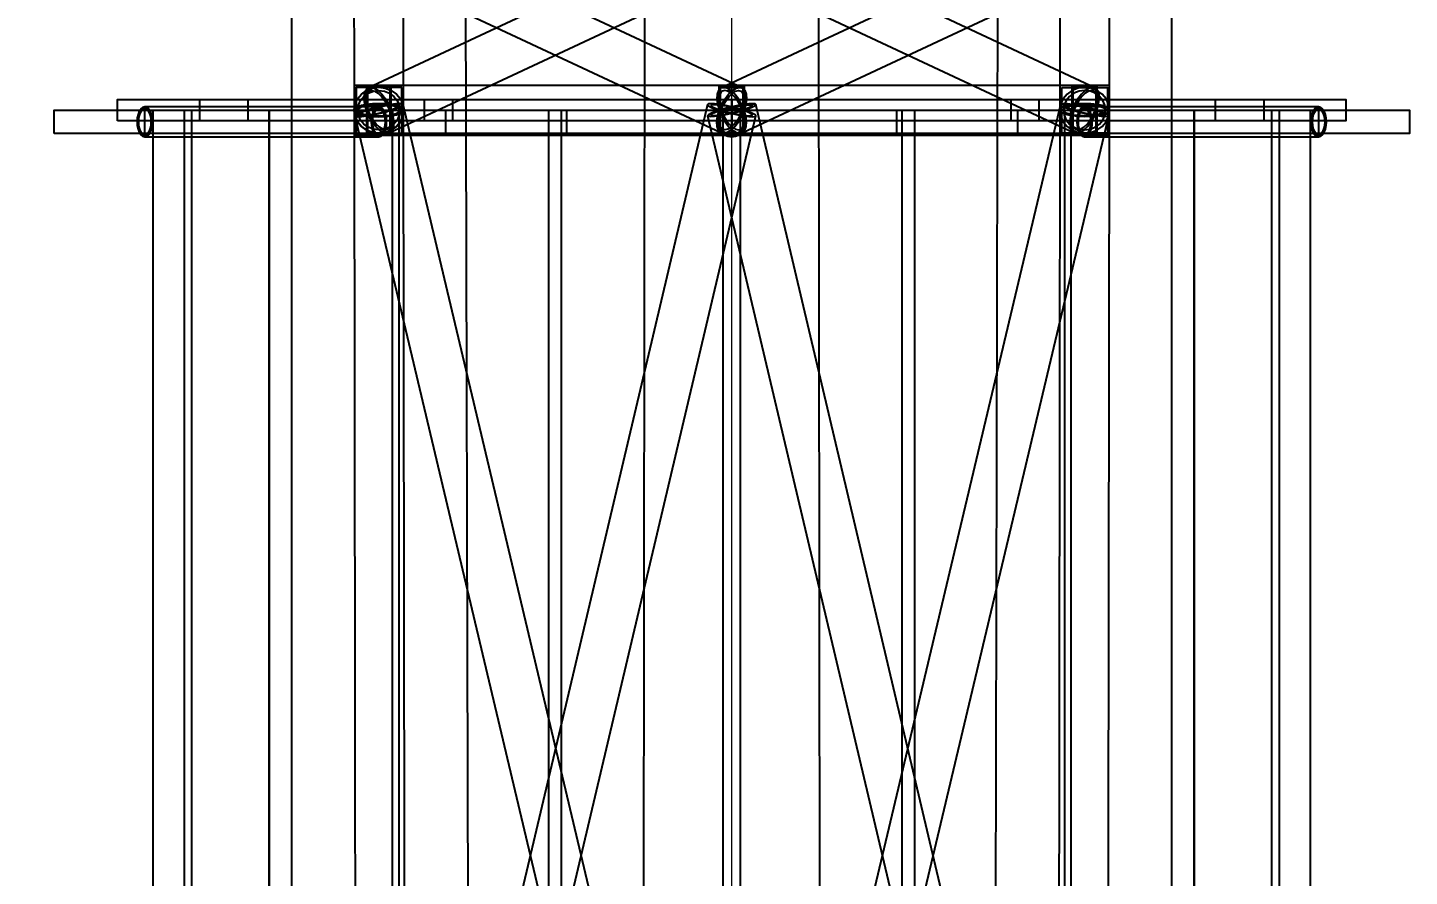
# Model space of a CAD drawing. Header units: millimetres. Extents: x -123812 to 252100, y -3000 to 639000.
# Drawn here: x -4260 to 4100, y 551363 to 556500 of the extents above; entities that cross this region are included whole.
import ezdxf

# ---------------------------------------------------------------- set-up
doc = ezdxf.new("R2010")
doc.units = ezdxf.units.MM
for name, color, linetype, lineweight in [('D-BMK-AXIS', 7, 'Continuous', 13), ('D-STR-ANTN', 7, 'Continuous', 25), ('D-STR-DIM', 7, 'Continuous', 13)]:
    doc.layers.add(name, color=color, linetype=linetype, lineweight=lineweight)
doc.styles.add('OpenSansCondensed-Light', font='OpenSansCondensed-Light.ttf')
doc.styles.add('TOWER_UNICODE', font='Arial Unicode.ttf')
doc.dimstyles.new('EZDXF', dxfattribs={"dimtxt": 0.25, "dimasz": 0.175, "dimexe": 0.375, "dimexo": 0.125, "dimgap": 0.1, "dimtad": 1, "dimlfac": 100, "dimzin": 12, "dimdsep": 46, "dimtxsty": 'OpenSansCondensed-Light', "dimblk": 'ARCHTICK', "dimcen": 2.5, "dimazin": 3, "dimtfac": 0.5, "dimtmove": 2, "dimatfit": 3})

# ---------------------------------------------------------------- blocks, each defined once
blk = doc.blocks.new('_ARCHTICK')
at = {"color": 0, "linetype": 'BYBLOCK', "const_width": 0.15}
blk.add_lwpolyline([(-0.5, -0.5), (0.5, 0.5)], dxfattribs=at)

msp = doc.modelspace()

# ---------------------------------------------------------------- linework, layer by layer
at = {"layer": 'D-BMK-AXIS'}
msp.add_line((0, -3000), (0, 639000), dxfattribs=at)
at = {"layer": 'D-STR-ANTN'}
for points in [[(-2666.3, 507000), (-1490.7, 507000), (-1758.4, 620000), (-2658.4, 620000)], [(-2666.3, 507000), (-1490.7, 507000), (-1758.4, 620000), (-2658.4, 620000)], [(-587.8, 507000), (587.8, 507000), (450, 620000), (-450, 620000)], [(-587.8, 507000), (587.8, 507000), (450, 620000), (-450, 620000)], [(1490.7, 507000), (2666.3, 507000), (2658.4, 620000), (1758.4, 620000)], [(1490.7, 507000), (2666.3, 507000), (2658.4, 620000), (1758.4, 620000)], [(-2284.8, 555850), (-1984.8, 555850), (-1984.8, 556150), (-2284.8, 556150)], [(-1984.8, 556000), (-1989.9, 555964), (-2004.9, 555930.5), (-2028.7, 555901.7), (-2059.8, 555879.6), (-2096, 555865.7), (-2134.8, 555861), (-2173.6, 555865.7), (-2209.8, 555879.6), (-2240.9, 555901.7), (-2264.7, 555930.5), (-2279.7, 555964), (-2284.8, 556000), (-2279.7, 556036), (-2264.7, 556069.5), (-2240.8, 556098.3), (-2209.8, 556120.4), (-2173.6, 556134.3), (-2134.8, 556139), (-2095.9, 556134.3), (-2059.8, 556120.4), (-2028.7, 556098.3), (-2004.9, 556069.5), (-1989.9, 556036)], [(-1996.8, 556138), (-2272.8, 556138), (-2272.8, 555862), (-1996.8, 555862)], [(-2006.8, 556000), (-2011.2, 555969.3), (-2024, 555940.7), (-2044.3, 555916.1), (-2070.8, 555897.3), (-2101.7, 555885.4), (-2134.8, 555881.4), (-2167.9, 555885.4), (-2198.8, 555897.3), (-2225.3, 555916.1), (-2245.7, 555940.7), (-2258.4, 555969.3), (-2262.8, 556000), (-2258.4, 556030.7), (-2245.6, 556059.3), (-2225.3, 556083.9), (-2198.8, 556102.7), (-2167.9, 556114.6), (-2134.8, 556118.6), (-2101.6, 556114.6), (-2070.8, 556102.7), (-2044.3, 556083.9), (-2023.9, 556059.3), (-2011.1, 556030.7)], [(-2059.7, 556000), (-2049.7, 555964), (-2045.4, 555930.5), (-2047.2, 555901.7), (-2055, 555879.6), (-2068.2, 555865.7), (-2086, 555861), (-2107.1, 555865.7), (-2130.1, 555879.6), (-2153.4, 555901.7), (-2175.4, 555930.5), (-2194.7, 555964), (-2209.9, 556000), (-2219.9, 556036), (-2224.2, 556069.5), (-2222.4, 556098.3), (-2214.6, 556120.4), (-2201.4, 556134.3), (-2183.6, 556139), (-2162.5, 556134.3), (-2139.5, 556120.4), (-2116.2, 556098.3), (-2094.2, 556069.5), (-2074.9, 556036)], [(-2070.7, 556000), (-2062.1, 555969.3), (-2058.5, 555940.7), (-2060, 555916.1), (-2066.7, 555897.3), (-2078, 555885.4), (-2093.1, 555881.4), (-2111.1, 555885.4), (-2130.7, 555897.3), (-2150.6, 555916.1), (-2169.4, 555940.7), (-2185.9, 555969.3), (-2198.8, 556000), (-2207.4, 556030.7), (-2211.1, 556059.3), (-2209.5, 556083.9), (-2202.9, 556102.7), (-2191.6, 556114.6), (-2176.4, 556118.6), (-2158.4, 556114.6), (-2138.8, 556102.7), (-2119, 556083.9), (-2100.1, 556059.3), (-2083.7, 556030.7)], [(-2209.8, 555850), (75, 555850), (75, 556150), (-2209.8, 556150)], [(-2059.8, 556150), (-2209.8, 556150), (-2209.8, 555850), (-2059.8, 555850)], [(-2209.8, 555850), (75, 555850), (75, 556150), (-2209.8, 556150)], [(-2059.8, 556150), (-2209.8, 556150), (-2209.8, 555850), (-2059.8, 555850)], [(-2065.8, 556138), (-2203.8, 556138), (-2203.8, 555862), (-2065.8, 555862)], [(-2065.8, 556138), (-2203.8, 556138), (-2203.8, 555862), (-2065.8, 555862)], [(74.9, 556000), (59.7, 555964), (40.5, 555930.5), (18.5, 555901.7), (-4.8, 555879.6), (-27.8, 555865.7), (-48.8, 555861), (-66.6, 555865.7), (-79.8, 555879.6), (-87.5, 555901.7), (-89.3, 555930.5), (-85, 555964), (-74.9, 556000), (-59.7, 556036), (-40.5, 556069.5), (-18.5, 556098.3), (4.8, 556120.4), (27.8, 556134.3), (48.8, 556139), (66.6, 556134.3), (79.8, 556120.4), (87.5, 556098.3), (89.3, 556069.5), (85, 556036)], [(-74.9, 556000), (-59.7, 555964), (-40.5, 555930.5), (-18.5, 555901.7), (4.8, 555879.6), (27.8, 555865.7), (48.8, 555861), (66.6, 555865.7), (79.8, 555879.6), (87.5, 555901.7), (89.3, 555930.5), (85, 555964), (74.9, 556000), (59.7, 556036), (40.5, 556069.5), (18.5, 556098.3), (-4.8, 556120.4), (-27.8, 556134.3), (-48.8, 556139), (-66.6, 556134.3), (-79.8, 556120.4), (-87.5, 556098.3), (-89.3, 556069.5), (-85, 556036)], [(63.9, 556000), (51, 555969.3), (34.5, 555940.7), (15.8, 555916.1), (-4.1, 555897.3), (-23.7, 555885.4), (-41.7, 555881.4), (-56.8, 555885.4), (-68.1, 555897.3), (-74.7, 555916.1), (-76.2, 555940.7), (-72.6, 555969.3), (-63.9, 556000), (-51, 556030.7), (-34.5, 556059.3), (-15.8, 556083.9), (4.1, 556102.7), (23.7, 556114.6), (41.7, 556118.6), (56.8, 556114.6), (68.1, 556102.7), (74.7, 556083.9), (76.2, 556059.3), (72.6, 556030.7)], [(-63.9, 556000), (-51, 555969.3), (-34.5, 555940.7), (-15.8, 555916.1), (4.1, 555897.3), (23.7, 555885.4), (41.7, 555881.4), (56.8, 555885.4), (68.1, 555897.3), (74.7, 555916.1), (76.2, 555940.7), (72.6, 555969.3), (63.9, 556000), (51, 556030.7), (34.5, 556059.3), (15.8, 556083.9), (-4.1, 556102.7), (-23.7, 556114.6), (-41.7, 556118.6), (-56.8, 556114.6), (-68.1, 556102.7), (-74.7, 556083.9), (-76.2, 556059.3), (-72.6, 556030.7)], [(75, 556150), (-75, 556150), (-75, 555850), (75, 555850)], [(75, 556150), (-75, 556150), (-75, 555850), (75, 555850)], [(-75, 555850), (2209.8, 555850), (2209.8, 556150), (-75, 556150)], [(-75, 556150), (75, 556150), (75, 555850), (-75, 555850)], [(-75, 555850), (2209.8, 555850), (2209.8, 556150), (-75, 556150)], [(-75, 556150), (75, 556150), (75, 555850), (-75, 555850)], [(69, 556138), (-69, 556138), (-69, 555862), (69, 555862)], [(69, 556138), (-69, 556138), (-69, 555862), (69, 555862)], [(-69, 556138), (69, 556138), (69, 555862), (-69, 555862)], [(-69, 556138), (69, 556138), (69, 555862), (-69, 555862)], [(1984.8, 555850), (2284.8, 555850), (2284.8, 556150), (1984.8, 556150)], [(1984.8, 556000), (1989.9, 555964), (2004.9, 555930.5), (2028.7, 555901.7), (2059.8, 555879.6), (2096, 555865.7), (2134.8, 555861), (2173.6, 555865.7), (2209.8, 555879.6), (2240.9, 555901.7), (2264.7, 555930.5), (2279.7, 555964), (2284.8, 556000), (2279.7, 556036), (2264.7, 556069.5), (2240.8, 556098.3), (2209.8, 556120.4), (2173.6, 556134.3), (2134.8, 556139), (2095.9, 556134.3), (2059.8, 556120.4), (2028.7, 556098.3), (2004.9, 556069.5), (1989.9, 556036)], [(1996.8, 556138), (2272.8, 556138), (2272.8, 555862), (1996.8, 555862)], [(2006.8, 556000), (2011.2, 555969.3), (2024, 555940.7), (2044.3, 555916.1), (2070.8, 555897.3), (2101.7, 555885.4), (2134.8, 555881.4), (2167.9, 555885.4), (2198.8, 555897.3), (2225.3, 555916.1), (2245.7, 555940.7), (2258.4, 555969.3), (2262.8, 556000), (2258.4, 556030.7), (2245.6, 556059.3), (2225.3, 556083.9), (2198.8, 556102.7), (2167.9, 556114.6), (2134.8, 556118.6), (2101.6, 556114.6), (2070.8, 556102.7), (2044.3, 556083.9), (2023.9, 556059.3), (2011.1, 556030.7)], [(2059.7, 556000), (2049.7, 555964), (2045.4, 555930.5), (2047.2, 555901.7), (2055, 555879.6), (2068.2, 555865.7), (2086, 555861), (2107.1, 555865.7), (2130.1, 555879.6), (2153.4, 555901.7), (2175.4, 555930.5), (2194.7, 555964), (2209.9, 556000), (2219.9, 556036), (2224.2, 556069.5), (2222.4, 556098.3), (2214.6, 556120.4), (2201.4, 556134.3), (2183.6, 556139), (2162.5, 556134.3), (2139.5, 556120.4), (2116.2, 556098.3), (2094.2, 556069.5), (2074.9, 556036)], [(2070.7, 556000), (2062.1, 555969.3), (2058.5, 555940.7), (2060, 555916.1), (2066.7, 555897.3), (2078, 555885.4), (2093.1, 555881.4), (2111.1, 555885.4), (2130.7, 555897.3), (2150.6, 555916.1), (2169.4, 555940.7), (2185.9, 555969.3), (2198.8, 556000), (2207.4, 556030.7), (2211.1, 556059.3), (2209.5, 556083.9), (2202.9, 556102.7), (2191.6, 556114.6), (2176.4, 556118.6), (2158.4, 556114.6), (2138.8, 556102.7), (2119, 556083.9), (2100.1, 556059.3), (2083.7, 556030.7)], [(2059.8, 556150), (2209.8, 556150), (2209.8, 555850), (2059.8, 555850)], [(2059.8, 556150), (2209.8, 556150), (2209.8, 555850), (2059.8, 555850)], [(2065.8, 556138), (2203.8, 556138), (2203.8, 555862), (2065.8, 555862)], [(2065.8, 556138), (2203.8, 556138), (2203.8, 555862), (2065.8, 555862)], [(-3716.6, 555935), (-3716.6, 556065), (-2927.2, 556065), (-2927.2, 555935)], [(-3716.6, 555935), (-3716.6, 556065), (-2927.2, 556065), (-2927.2, 555935)], [(-3595.7, 555930), (-3594.2, 555906.7), (-3589.7, 555885), (-3582.5, 555866.4), (-3573.2, 555852.1), (-3562.4, 555843.1), (-3550.7, 555840), (-2134.7, 555840), (-2123.1, 555843.1), (-2112.2, 555852.1), (-2102.9, 555866.4), (-2095.7, 555885), (-2091.2, 555906.7), (-2089.7, 555930), (-2091.2, 555953.3), (-2095.7, 555975), (-2102.9, 555993.6), (-2112.2, 556007.9), (-2123.1, 556016.9), (-2134.7, 556020), (-3550.7, 556020), (-3562.4, 556016.9), (-3573.2, 556007.9), (-3582.5, 555993.6), (-3589.7, 555975), (-3594.2, 555953.3)], [(-3505.7, 555930), (-3507.2, 555906.7), (-3511.7, 555885), (-3518.9, 555866.4), (-3528.2, 555852.1), (-3539.1, 555843.1), (-3550.7, 555840), (-3562.4, 555843.1), (-3573.2, 555852.1), (-3582.5, 555866.4), (-3589.7, 555885), (-3594.2, 555906.7), (-3595.7, 555930), (-3594.2, 555953.3), (-3589.7, 555975), (-3582.5, 555993.6), (-3573.2, 556007.9), (-3562.4, 556016.9), (-3550.7, 556020), (-3539.1, 556016.9), (-3528.2, 556007.9), (-3518.9, 555993.6), (-3511.7, 555975), (-3507.2, 555953.3)], [(-3595.7, 555930), (-3594.2, 555906.7), (-3589.7, 555885), (-3582.5, 555866.4), (-3573.2, 555852.1), (-3562.4, 555843.1), (-3550.7, 555840), (-2134.7, 555840), (-2123.1, 555843.1), (-2112.2, 555852.1), (-2102.9, 555866.4), (-2095.7, 555885), (-2091.2, 555906.7), (-2089.7, 555930), (-2091.2, 555953.3), (-2095.7, 555975), (-2102.9, 555993.6), (-2112.2, 556007.9), (-2123.1, 556016.9), (-2134.7, 556020), (-3550.7, 556020), (-3562.4, 556016.9), (-3573.2, 556007.9), (-3582.5, 555993.6), (-3589.7, 555975), (-3594.2, 555953.3)], [(-3595.7, 555930), (-3594.2, 555906.7), (-3589.7, 555885), (-3582.5, 555866.4), (-3573.2, 555852.1), (-3562.4, 555843.1), (-3550.7, 555840), (-3539.1, 555843.1), (-3528.2, 555852.1), (-3518.9, 555866.4), (-3511.7, 555885), (-3507.2, 555906.7), (-3505.7, 555930), (-3507.2, 555953.3), (-3511.7, 555975), (-3518.9, 555993.6), (-3528.2, 556007.9), (-3539.1, 556016.9), (-3550.7, 556020), (-3562.4, 556016.9), (-3573.2, 556007.9), (-3582.5, 555993.6), (-3589.7, 555975), (-3594.2, 555953.3)], [(-3218.7, 555935), (-3218.7, 556065), (-1690, 556065), (-1690, 555935)], [(-3218.7, 555935), (-3218.7, 556065), (-1690, 556065), (-1690, 555935)], [(-2134.8, 556039.5), (-2173.6, 556038.1), (-2209.8, 556034.2), (-2240.9, 556027.8), (-2264.7, 556019.6), (-2279.7, 556010.1), (-2284.8, 555999.8), (-2279.7, 555989.6), (-2264.7, 555980.1), (-2240.9, 555971.9), (-2209.8, 555965.7), (-2173.6, 555961.8), (-2134.8, 555960.5), (-2096, 555961.9), (-2059.8, 555965.8), (-2028.7, 555972.2), (-2004.9, 555980.4), (-1989.9, 555989.9), (-1984.8, 556000.2), (-1989.9, 556010.4), (-2004.9, 556019.9), (-2028.7, 556028.1), (-2059.8, 556034.3), (-2096, 556038.2)], [(-2134.8, 556020.2), (-2172.6, 556010.7), (-2207.8, 556000.5), (-2238, 555990.2), (-2261.2, 555980.6), (-2275.8, 555972.4), (-2280.8, 555966), (-2275.8, 555961.9), (-2261.2, 555960.5), (-2238, 555961.7), (-2207.8, 555965.5), (-2172.6, 555971.7), (-2134.8, 555979.8), (-2097, 555989.3), (-2061.8, 555999.5), (-2031.5, 556009.8), (-2008.3, 556019.4), (-1993.7, 556027.6), (-1988.8, 556034), (-1993.7, 556038.1), (-2008.3, 556039.5), (-2031.5, 556038.3), (-2061.8, 556034.5), (-2097, 556028.3)], [(-2134.8, 556033.7), (-2167.9, 556032.6), (-2198.8, 556029.1), (-2225.3, 556023.8), (-2245.6, 556016.7), (-2258.4, 556008.6), (-2262.8, 555999.9), (-2258.4, 555991.1), (-2245.6, 555983), (-2225.3, 555976), (-2198.8, 555970.7), (-2167.9, 555967.4), (-2134.8, 555966.3), (-2101.7, 555967.4), (-2070.8, 555970.9), (-2044.3, 555976.2), (-2023.9, 555983.3), (-2011.2, 555991.4), (-2006.8, 556000.1), (-2011.2, 556008.9), (-2023.9, 556017), (-2044.3, 556024), (-2070.8, 556029.3), (-2101.7, 556032.6)], [(-2134.8, 556017.2), (-2167, 556009.1), (-2197.1, 556000.4), (-2222.9, 555991.6), (-2242.7, 555983.5), (-2255.1, 555976.4), (-2259.4, 555971), (-2255.1, 555967.5), (-2242.7, 555966.3), (-2222.9, 555967.3), (-2197.1, 555970.6), (-2167, 555975.9), (-2134.8, 555982.8), (-2102.5, 555990.9), (-2072.5, 555999.6), (-2046.7, 556008.4), (-2026.9, 556016.5), (-2014.4, 556023.6), (-2010.2, 556029), (-2014.4, 556032.5), (-2026.9, 556033.7), (-2046.7, 556032.7), (-2072.5, 556029.4), (-2102.5, 556024.1)], [(-2089.7, 555930), (-2091.2, 555906.7), (-2095.7, 555885), (-2102.9, 555866.4), (-2112.2, 555852.1), (-2123.1, 555843.1), (-2134.7, 555840), (-2146.4, 555843.1), (-2157.2, 555852.1), (-2166.5, 555866.4), (-2173.7, 555885), (-2178.2, 555906.7), (-2179.7, 555930), (-2178.2, 555953.3), (-2173.7, 555975), (-2166.5, 555993.6), (-2157.2, 556007.9), (-2146.4, 556016.9), (-2134.7, 556020), (-2123.1, 556016.9), (-2112.2, 556007.9), (-2102.9, 555993.6), (-2095.7, 555975), (-2091.2, 555953.3)], [(-2179.7, 555930), (-2178.2, 555906.7), (-2173.7, 555885), (-2166.5, 555866.4), (-2157.2, 555852.1), (-2146.4, 555843.1), (-2134.7, 555840), (-2123.1, 555843.1), (-2112.2, 555852.1), (-2102.9, 555866.4), (-2095.7, 555885), (-2091.2, 555906.7), (-2089.7, 555930), (-2091.2, 555953.3), (-2095.7, 555975), (-2102.9, 555993.6), (-2112.2, 556007.9), (-2123.1, 556016.9), (-2134.7, 556020), (-2146.4, 556016.9), (-2157.2, 556007.9), (-2166.5, 555993.6), (-2173.7, 555975), (-2178.2, 555953.3)], [(-1858.3, 555935), (-1858.3, 556065), (0, 556065), (0, 555935)], [(-1858.3, 555935), (-1858.3, 556065), (0, 556065), (0, 555935)], [(0, 556020.4), (-37.8, 556028.5), (-73, 556034.6), (-103.3, 556038.4), (-126.5, 556039.5), (-141.1, 556038), (-146.1, 556033.8), (-141.1, 556027.4), (-126.5, 556019.1), (-103.3, 556009.5), (-73, 555999.2), (-37.8, 555989), (0, 555979.6), (37.8, 555971.5), (73, 555965.4), (103.3, 555961.6), (126.5, 555960.5), (141.1, 555962), (146.1, 555966.2), (141.1, 555972.6), (126.5, 555980.9), (103.3, 555990.5), (73, 556000.8), (37.8, 556011)], [(0, 555979.6), (-37.8, 555971.5), (-73, 555965.4), (-103.3, 555961.6), (-126.5, 555960.5), (-141.1, 555962), (-146.1, 555966.2), (-141.1, 555972.6), (-126.5, 555980.9), (-103.3, 555990.5), (-73, 556000.8), (-37.8, 556011), (0, 556020.4), (37.8, 556028.5), (73, 556034.6), (103.3, 556038.4), (126.5, 556039.5), (141.1, 556038), (146.1, 556033.8), (141.1, 556027.4), (126.5, 556019.1), (103.3, 556009.5), (73, 555999.2), (37.8, 555989)], [(0, 556017.4), (-32.3, 556024.3), (-62.3, 556029.5), (-88.1, 556032.8), (-107.9, 556033.7), (-120.4, 556032.4), (-124.6, 556028.9), (-120.4, 556023.4), (-107.9, 556016.3), (-88.1, 556008.1), (-62.3, 555999.3), (-32.3, 555990.6), (0, 555982.6), (32.3, 555975.7), (62.3, 555970.5), (88.1, 555967.2), (107.9, 555966.3), (120.4, 555967.6), (124.6, 555971.1), (120.4, 555976.6), (107.9, 555983.7), (88.1, 555991.9), (62.3, 556000.7), (32.3, 556009.4)], [(0, 555982.6), (-32.3, 555975.7), (-62.3, 555970.5), (-88.1, 555967.2), (-107.9, 555966.3), (-120.4, 555967.6), (-124.6, 555971.1), (-120.4, 555976.6), (-107.9, 555983.7), (-88.1, 555991.9), (-62.3, 556000.7), (-32.3, 556009.4), (0, 556017.4), (32.3, 556024.3), (62.3, 556029.5), (88.1, 556032.8), (107.9, 556033.7), (120.4, 556032.4), (124.6, 556028.9), (120.4, 556023.4), (107.9, 556016.3), (88.1, 556008.1), (62.3, 555999.3), (32.3, 555990.6)], [(-90, 555930), (-86.9, 555906.7), (-77.9, 555885), (-63.6, 555866.4), (-45, 555852.1), (-23.3, 555843.1), (0, 555840), (23.3, 555843.1), (45, 555852.1), (63.6, 555866.4), (77.9, 555885), (86.9, 555906.7), (90, 555930), (86.9, 555953.3), (77.9, 555975), (63.6, 555993.6), (45, 556007.9), (23.3, 556016.9), (0, 556020), (-23.3, 556016.9), (-45, 556007.9), (-63.6, 555993.6), (-77.9, 555975), (-86.9, 555953.3)], [(-90, 555930), (-86.9, 555906.7), (-77.9, 555885), (-63.6, 555866.4), (-45, 555852.1), (-23.3, 555843.1), (0, 555840), (23.3, 555843.1), (45, 555852.1), (63.6, 555866.4), (77.9, 555885), (86.9, 555906.7), (90, 555930), (86.9, 555953.3), (77.9, 555975), (63.6, 555993.6), (45, 556007.9), (23.3, 556016.9), (0, 556020), (-23.3, 556016.9), (-45, 556007.9), (-63.6, 555993.6), (-77.9, 555975), (-86.9, 555953.3)], [(0, 555935), (0, 556065), (1858.3, 556065), (1858.3, 555935)], [(0, 555935), (0, 556065), (1858.3, 556065), (1858.3, 555935)], [(1690, 555935), (1690, 556065), (3218.7, 556065), (3218.7, 555935)], [(1690, 555935), (1690, 556065), (3218.7, 556065), (3218.7, 555935)], [(2134.8, 555960.5), (2096, 555961.9), (2059.8, 555965.8), (2028.7, 555972.2), (2004.9, 555980.4), (1989.9, 555989.9), (1984.8, 556000.2), (1989.9, 556010.4), (2004.9, 556019.9), (2028.7, 556028.1), (2059.8, 556034.3), (2096, 556038.2), (2134.8, 556039.5), (2173.6, 556038.1), (2209.8, 556034.2), (2240.9, 556027.8), (2264.7, 556019.6), (2279.7, 556010.1), (2284.8, 555999.8), (2279.7, 555989.6), (2264.7, 555980.1), (2240.9, 555971.9), (2209.8, 555965.7), (2173.6, 555961.8)], [(2134.8, 555979.8), (2097, 555989.3), (2061.8, 555999.5), (2031.5, 556009.8), (2008.3, 556019.4), (1993.7, 556027.6), (1988.8, 556034), (1993.7, 556038.1), (2008.3, 556039.5), (2031.5, 556038.3), (2061.8, 556034.5), (2097, 556028.3), (2134.8, 556020.2), (2172.6, 556010.7), (2207.8, 556000.5), (2238, 555990.2), (2261.2, 555980.6), (2275.8, 555972.4), (2280.8, 555966), (2275.8, 555961.9), (2261.2, 555960.5), (2238, 555961.7), (2207.8, 555965.5), (2172.6, 555971.7)], [(2134.8, 555966.3), (2101.7, 555967.4), (2070.8, 555970.9), (2044.3, 555976.2), (2023.9, 555983.3), (2011.2, 555991.4), (2006.8, 556000.1), (2011.2, 556008.9), (2023.9, 556017), (2044.3, 556024), (2070.8, 556029.3), (2101.7, 556032.6), (2134.8, 556033.7), (2167.9, 556032.6), (2198.8, 556029.1), (2225.3, 556023.8), (2245.6, 556016.7), (2258.4, 556008.6), (2262.8, 555999.9), (2258.4, 555991.1), (2245.6, 555983), (2225.3, 555976), (2198.8, 555970.7), (2167.9, 555967.4)], [(2134.8, 555982.8), (2102.5, 555990.9), (2072.5, 555999.6), (2046.7, 556008.4), (2026.9, 556016.5), (2014.4, 556023.6), (2010.2, 556029), (2014.4, 556032.5), (2026.9, 556033.7), (2046.7, 556032.7), (2072.5, 556029.4), (2102.5, 556024.1), (2134.8, 556017.2), (2167, 556009.1), (2197.1, 556000.4), (2222.9, 555991.6), (2242.7, 555983.5), (2255.1, 555976.4), (2259.4, 555971), (2255.1, 555967.5), (2242.7, 555966.3), (2222.9, 555967.3), (2197.1, 555970.6), (2167, 555975.9)], [(2089.7, 555930), (2091.2, 555906.7), (2095.7, 555885), (2102.9, 555866.4), (2112.2, 555852.1), (2123.1, 555843.1), (2134.7, 555840), (3550.7, 555840), (3562.4, 555843.1), (3573.2, 555852.1), (3582.5, 555866.4), (3589.7, 555885), (3594.2, 555906.7), (3595.7, 555930), (3594.2, 555953.3), (3589.7, 555975), (3582.5, 555993.6), (3573.2, 556007.9), (3562.4, 556016.9), (3550.7, 556020), (2134.7, 556020), (2123.1, 556016.9), (2112.2, 556007.9), (2102.9, 555993.6), (2095.7, 555975), (2091.2, 555953.3)], [(2089.7, 555930), (2091.2, 555906.7), (2095.7, 555885), (2102.9, 555866.4), (2112.2, 555852.1), (2123.1, 555843.1), (2134.7, 555840), (2146.4, 555843.1), (2157.2, 555852.1), (2166.5, 555866.4), (2173.7, 555885), (2178.2, 555906.7), (2179.7, 555930), (2178.2, 555953.3), (2173.7, 555975), (2166.5, 555993.6), (2157.2, 556007.9), (2146.4, 556016.9), (2134.7, 556020), (2123.1, 556016.9), (2112.2, 556007.9), (2102.9, 555993.6), (2095.7, 555975), (2091.2, 555953.3)], [(2089.7, 555930), (2091.2, 555906.7), (2095.7, 555885), (2102.9, 555866.4), (2112.2, 555852.1), (2123.1, 555843.1), (2134.7, 555840), (3550.7, 555840), (3562.4, 555843.1), (3573.2, 555852.1), (3582.5, 555866.4), (3589.7, 555885), (3594.2, 555906.7), (3595.7, 555930), (3594.2, 555953.3), (3589.7, 555975), (3582.5, 555993.6), (3573.2, 556007.9), (3562.4, 556016.9), (3550.7, 556020), (2134.7, 556020), (2123.1, 556016.9), (2112.2, 556007.9), (2102.9, 555993.6), (2095.7, 555975), (2091.2, 555953.3)], [(2179.7, 555930), (2178.2, 555906.7), (2173.7, 555885), (2166.5, 555866.4), (2157.2, 555852.1), (2146.4, 555843.1), (2134.7, 555840), (2123.1, 555843.1), (2112.2, 555852.1), (2102.9, 555866.4), (2095.7, 555885), (2091.2, 555906.7), (2089.7, 555930), (2091.2, 555953.3), (2095.7, 555975), (2102.9, 555993.6), (2112.2, 556007.9), (2123.1, 556016.9), (2134.7, 556020), (2146.4, 556016.9), (2157.2, 556007.9), (2166.5, 555993.6), (2173.7, 555975), (2178.2, 555953.3)], [(2927.2, 555935), (2927.2, 556065), (3716.6, 556065), (3716.6, 555935)], [(2927.2, 555935), (2927.2, 556065), (3716.6, 556065), (3716.6, 555935)], [(3505.7, 555930), (3507.2, 555906.7), (3511.7, 555885), (3518.9, 555866.4), (3528.2, 555852.1), (3539.1, 555843.1), (3550.7, 555840), (3562.4, 555843.1), (3573.2, 555852.1), (3582.5, 555866.4), (3589.7, 555885), (3594.2, 555906.7), (3595.7, 555930), (3594.2, 555953.3), (3589.7, 555975), (3582.5, 555993.6), (3573.2, 556007.9), (3562.4, 556016.9), (3550.7, 556020), (3539.1, 556016.9), (3528.2, 556007.9), (3518.9, 555993.6), (3511.7, 555975), (3507.2, 555953.3)], [(3595.7, 555930), (3594.2, 555906.7), (3589.7, 555885), (3582.5, 555866.4), (3573.2, 555852.1), (3562.4, 555843.1), (3550.7, 555840), (3539.1, 555843.1), (3528.2, 555852.1), (3518.9, 555866.4), (3511.7, 555885), (3507.2, 555906.7), (3505.7, 555930), (3507.2, 555953.3), (3511.7, 555975), (3518.9, 555993.6), (3528.2, 556007.9), (3539.1, 556016.9), (3550.7, 556020), (3562.4, 556016.9), (3573.2, 556007.9), (3582.5, 555993.6), (3589.7, 555975), (3594.2, 555953.3)], [(-4100, 555860), (-4100, 556000), (-1732.1, 556000), (-1732.1, 555860)], [(-4100, 555860), (-4100, 556000), (-1732.1, 556000), (-1732.1, 555860)], [(-3511.7, 555930), (-3513, 555909.8), (-3516.9, 555891), (-3523.1, 555874.8), (-3531.2, 555862.5), (-3540.6, 555854.7), (-3550.7, 555852), (-3560.8, 555854.7), (-3570.2, 555862.5), (-3578.3, 555874.8), (-3584.5, 555891), (-3588.4, 555909.8), (-3589.7, 555930), (-3588.4, 555950.2), (-3584.5, 555969), (-3578.3, 555985.2), (-3570.2, 555997.5), (-3560.8, 556005.3), (-3550.7, 556008), (-3540.6, 556005.3), (-3531.2, 555997.5), (-3523.1, 555985.2), (-3516.9, 555969), (-3513, 555950.2)], [(-3589.7, 555930), (-3588.4, 555909.8), (-3584.5, 555891), (-3578.3, 555874.8), (-3570.2, 555862.5), (-3560.8, 555854.7), (-3550.7, 555852), (-3540.6, 555854.7), (-3531.2, 555862.5), (-3523.1, 555874.8), (-3516.9, 555891), (-3513, 555909.8), (-3511.7, 555930), (-3513, 555950.2), (-3516.9, 555969), (-3523.1, 555985.2), (-3531.2, 555997.5), (-3540.6, 556005.3), (-3550.7, 556008), (-3560.8, 556005.3), (-3570.2, 555997.5), (-3578.3, 555985.2), (-3584.5, 555969), (-3588.4, 555950.2)], [(-3550.7, 555860), (-3550.7, 556000), (-1000, 556000), (-1000, 555860)], [(-3550.7, 555860), (-3550.7, 556000), (-1000, 556000), (-1000, 555860)], [(-3499.6, 537000), (-3499.6, 556000), (-3268.8, 556000), (-3268.8, 537000)], [(-3499.6, 537000), (-3499.6, 556000), (-3268.8, 556000), (-3268.8, 537000)], [(-3311.3, 537000), (-3311.3, 556000), (-2798.1, 556000), (-2798.1, 537000)], [(-3311.3, 537000), (-3311.3, 556000), (-2798.1, 556000), (-2798.1, 537000)], [(-2798.9, 537000), (-2798.9, 556000), (-2053.4, 556000), (-2053.4, 537000)], [(-2798.9, 537000), (-2798.9, 556000), (-2053.4, 556000), (-2053.4, 537000)], [(-2095.7, 555930), (-2097, 555909.8), (-2100.9, 555891), (-2107.1, 555874.8), (-2115.2, 555862.5), (-2124.6, 555854.7), (-2134.7, 555852), (-2144.8, 555854.7), (-2154.2, 555862.5), (-2162.3, 555874.8), (-2168.5, 555891), (-2172.4, 555909.8), (-2173.7, 555930), (-2172.4, 555950.2), (-2168.5, 555969), (-2162.3, 555985.2), (-2154.2, 555997.5), (-2144.8, 556005.3), (-2134.7, 556008), (-2124.6, 556005.3), (-2115.2, 555997.5), (-2107.1, 555985.2), (-2100.9, 555969), (-2097, 555950.2)], [(-2173.7, 555930), (-2172.4, 555909.8), (-2168.5, 555891), (-2162.3, 555874.8), (-2154.2, 555862.5), (-2144.8, 555854.7), (-2134.7, 555852), (-2124.6, 555854.7), (-2115.2, 555862.5), (-2107.1, 555874.8), (-2100.9, 555891), (-2097, 555909.8), (-2095.7, 555930), (-2097, 555950.2), (-2100.9, 555969), (-2107.1, 555985.2), (-2115.2, 555997.5), (-2124.6, 556005.3), (-2134.7, 556008), (-2144.8, 556005.3), (-2154.2, 555997.5), (-2162.3, 555985.2), (-2168.5, 555969), (-2172.4, 555950.2)], [(-2050, 555860), (-2050, 556000), (0, 556000), (0, 555860)], [(-2050, 555860), (-2050, 556000), (0, 556000), (0, 555860)], [(-2012.5, 537000), (-2012.5, 556000), (-1107.8, 556000), (-1107.8, 537000)], [(-2012.5, 537000), (-2012.5, 556000), (-1107.8, 556000), (-1107.8, 537000)], [(-1029.1, 537000), (-1029.1, 556000), (-53.7, 556000), (-53.7, 537000)], [(-1029.1, 537000), (-1029.1, 556000), (-53.7, 556000), (-53.7, 537000)], [(78, 555930), (75.3, 555909.8), (67.5, 555891), (55.2, 555874.8), (39, 555862.5), (20.2, 555854.7), (0, 555852), (-20.2, 555854.7), (-39, 555862.5), (-55.2, 555874.8), (-67.5, 555891), (-75.3, 555909.8), (-78, 555930), (-75.3, 555950.2), (-67.5, 555969), (-55.2, 555985.2), (-39, 555997.5), (-20.2, 556005.3), (0, 556008), (20.2, 556005.3), (39, 555997.5), (55.2, 555985.2), (67.5, 555969), (75.3, 555950.2)], [(-78, 555930), (-75.3, 555909.8), (-67.5, 555891), (-55.2, 555874.8), (-39, 555862.5), (-20.2, 555854.7), (0, 555852), (20.2, 555854.7), (39, 555862.5), (55.2, 555874.8), (67.5, 555891), (75.3, 555909.8), (78, 555930), (75.3, 555950.2), (67.5, 555969), (55.2, 555985.2), (39, 555997.5), (20.2, 556005.3), (0, 556008), (-20.2, 556005.3), (-39, 555997.5), (-55.2, 555985.2), (-67.5, 555969), (-75.3, 555950.2)], [(0, 555860), (0, 556000), (2050, 556000), (2050, 555860)], [(0, 555860), (0, 556000), (2050, 556000), (2050, 555860)], [(53.7, 537000), (53.7, 556000), (1029.1, 556000), (1029.1, 537000)], [(53.7, 537000), (53.7, 556000), (1029.1, 556000), (1029.1, 537000)], [(1000, 555860), (1000, 556000), (3550.7, 556000), (3550.7, 555860)], [(1000, 555860), (1000, 556000), (3550.7, 556000), (3550.7, 555860)], [(1107.8, 537000), (1107.8, 556000), (2012.5, 556000), (2012.5, 537000)], [(1107.8, 537000), (1107.8, 556000), (2012.5, 556000), (2012.5, 537000)], [(1732.1, 555860), (1732.1, 556000), (4100, 556000), (4100, 555860)], [(1732.1, 555860), (1732.1, 556000), (4100, 556000), (4100, 555860)], [(2053.4, 537000), (2053.4, 556000), (2798.9, 556000), (2798.9, 537000)], [(2053.4, 537000), (2053.4, 556000), (2798.9, 556000), (2798.9, 537000)], [(2095.7, 555930), (2097, 555909.8), (2100.9, 555891), (2107.1, 555874.8), (2115.2, 555862.5), (2124.6, 555854.7), (2134.7, 555852), (2144.8, 555854.7), (2154.2, 555862.5), (2162.3, 555874.8), (2168.5, 555891), (2172.4, 555909.8), (2173.7, 555930), (2172.4, 555950.2), (2168.5, 555969), (2162.3, 555985.2), (2154.2, 555997.5), (2144.8, 556005.3), (2134.7, 556008), (2124.6, 556005.3), (2115.2, 555997.5), (2107.1, 555985.2), (2100.9, 555969), (2097, 555950.2)], [(2173.7, 555930), (2172.4, 555909.8), (2168.5, 555891), (2162.3, 555874.8), (2154.2, 555862.5), (2144.8, 555854.7), (2134.7, 555852), (2124.6, 555854.7), (2115.2, 555862.5), (2107.1, 555874.8), (2100.9, 555891), (2097, 555909.8), (2095.7, 555930), (2097, 555950.2), (2100.9, 555969), (2107.1, 555985.2), (2115.2, 555997.5), (2124.6, 556005.3), (2134.7, 556008), (2144.8, 556005.3), (2154.2, 555997.5), (2162.3, 555985.2), (2168.5, 555969), (2172.4, 555950.2)], [(2798.1, 537000), (2798.1, 556000), (3311.3, 556000), (3311.3, 537000)], [(2798.1, 537000), (2798.1, 556000), (3311.3, 556000), (3311.3, 537000)], [(3268.8, 537000), (3268.8, 556000), (3499.6, 556000), (3499.6, 537000)], [(3268.8, 537000), (3268.8, 556000), (3499.6, 556000), (3499.6, 537000)], [(3511.7, 555930), (3513, 555909.8), (3516.9, 555891), (3523.1, 555874.8), (3531.2, 555862.5), (3540.6, 555854.7), (3550.7, 555852), (3560.8, 555854.7), (3570.2, 555862.5), (3578.3, 555874.8), (3584.5, 555891), (3588.4, 555909.8), (3589.7, 555930), (3588.4, 555950.2), (3584.5, 555969), (3578.3, 555985.2), (3570.2, 555997.5), (3560.8, 556005.3), (3550.7, 556008), (3540.6, 556005.3), (3531.2, 555997.5), (3523.1, 555985.2), (3516.9, 555969), (3513, 555950.2)], [(3589.7, 555930), (3588.4, 555909.8), (3584.5, 555891), (3578.3, 555874.8), (3570.2, 555862.5), (3560.8, 555854.7), (3550.7, 555852), (3540.6, 555854.7), (3531.2, 555862.5), (3523.1, 555874.8), (3516.9, 555891), (3513, 555909.8), (3511.7, 555930), (3513, 555950.2), (3516.9, 555969), (3523.1, 555985.2), (3531.2, 555997.5), (3540.6, 556005.3), (3550.7, 556008), (3560.8, 556005.3), (3570.2, 555997.5), (3578.3, 555985.2), (3584.5, 555969), (3588.4, 555950.2)]]:
    msp.add_lwpolyline(points, close=True, dxfattribs=at)
for points in [[(-66.6, 557134.3), (-2201.4, 556134.3), (-2214.6, 556120.4), (-2222.4, 556098.3), (-2224.2, 556069.5), (-2219.9, 556036), (-2209.9, 556000), (-2194.7, 555964), (-2175.4, 555930.5), (-2153.4, 555901.7), (-2130.1, 555879.6), (-2107.1, 555865.7), (-2086, 555861), (-2068.2, 555865.7), (66.6, 556865.7)], [(-2202.5, 556865.7), (-66.6, 555865.7), (-48.8, 555861), (-27.8, 555865.7), (-4.8, 555879.6), (18.5, 555901.7), (40.5, 555930.5), (59.7, 555964), (74.9, 556000), (85, 556036), (89.3, 556069.5), (87.5, 556098.3), (79.8, 556120.4), (66.6, 556134.3), (-2069.4, 557134.3)], [(2069.4, 557134.3), (-66.6, 556134.3), (-79.8, 556120.4), (-87.5, 556098.3), (-89.3, 556069.5), (-85, 556036), (-74.9, 556000), (-59.7, 555964), (-40.5, 555930.5), (-18.5, 555901.7), (4.8, 555879.6), (27.8, 555865.7), (48.8, 555861), (66.6, 555865.7), (2202.5, 556865.7)], [(-66.6, 556865.7), (2068.2, 555865.7), (2086, 555861), (2107.1, 555865.7), (2130.1, 555879.6), (2153.4, 555901.7), (2175.4, 555930.5), (2194.7, 555964), (2209.9, 556000), (2219.9, 556036), (2224.2, 556069.5), (2222.4, 556098.3), (2214.6, 556120.4), (2201.4, 556134.3), (66.6, 557134.3)], [(-2285.9, 557000), (-2284.8, 556000), (-2279.7, 555964), (-2264.7, 555930.5), (-2240.9, 555901.7), (-2209.8, 555879.6), (-2173.6, 555865.7), (-2134.8, 555861), (-2096, 555865.7), (-2059.8, 555879.6), (-2028.7, 555901.7), (-2004.9, 555930.5), (-1989.9, 555964), (-1984.8, 556000), (-1985.9, 557000)], [(1985.9, 557000), (1984.8, 556000), (1989.9, 555964), (2004.9, 555930.5), (2028.7, 555901.7), (2059.8, 555879.6), (2096, 555865.7), (2134.8, 555861), (2173.6, 555865.7), (2209.8, 555879.6), (2240.9, 555901.7), (2264.7, 555930.5), (2279.7, 555964), (2284.8, 556000), (2285.9, 557000)], [(-1974.4, 547000.2), (-1984.8, 556000.2), (-1989.9, 556010.4), (-2004.9, 556019.9), (-2028.7, 556028.1), (-2059.8, 556034.3), (-2096, 556038.2), (-2134.8, 556039.5), (-2173.6, 556038.1), (-2209.8, 556034.2), (-2240.9, 556027.8), (-2264.7, 556019.6), (-2279.7, 556010.1), (-2284.8, 555999.8), (-2274.4, 546999.8)], [(146, 547034), (-1988.8, 556034), (-1993.7, 556038.1), (-2008.3, 556039.5), (-2031.5, 556038.3), (-2061.8, 556034.5), (-2097, 556028.3), (-2134.8, 556020.2), (-2172.6, 556010.7), (-2207.8, 556000.5), (-2238, 555990.2), (-2261.2, 555980.6), (-2275.8, 555972.4), (-2280.8, 555966), (-146, 546966)], [(-1978.4, 546966.2), (146.1, 555966.2), (141.1, 555972.6), (126.5, 555980.9), (103.3, 555990.5), (73, 556000.8), (37.8, 556011), (0, 556020.4), (-37.8, 556028.5), (-73, 556034.6), (-103.3, 556038.4), (-126.5, 556039.5), (-141.1, 556038), (-146.1, 556033.8), (-2270.5, 547033.8)], [(2270.5, 547033.8), (146.1, 556033.8), (141.1, 556038), (126.5, 556039.5), (103.3, 556038.4), (73, 556034.6), (37.8, 556028.5), (0, 556020.4), (-37.8, 556011), (-73, 556000.8), (-103.3, 555990.5), (-126.5, 555980.9), (-141.1, 555972.6), (-146.1, 555966.2), (1978.4, 546966.2)], [(146, 546966), (2280.8, 555966), (2275.8, 555972.4), (2261.2, 555980.6), (2238, 555990.2), (2207.8, 556000.5), (2172.6, 556010.7), (2134.8, 556020.2), (2097, 556028.3), (2061.8, 556034.5), (2031.5, 556038.3), (2008.3, 556039.5), (1993.7, 556038.1), (1988.8, 556034), (-146, 547034)], [(2274.4, 546999.8), (2284.8, 555999.8), (2279.7, 556010.1), (2264.7, 556019.6), (2240.9, 556027.8), (2209.8, 556034.2), (2173.6, 556038.1), (2134.8, 556039.5), (2096, 556038.2), (2059.8, 556034.3), (2028.7, 556028.1), (2004.9, 556019.9), (1989.9, 556010.4), (1984.8, 556000.2), (1974.4, 547000.2)]]:
    msp.add_lwpolyline(points, dxfattribs=at)

# ---------------------------------------------------------------- dimensions: what is measured, and where the dimension line sits
at = {"layer": 'D-STR-DIM'}
msp.add_linear_dim(base=(-112000, 0), p1=(0, 0), p2=(0, 634000), angle=90, dimstyle='EZDXF', override={"dimtxt": 8400, "dimasz": 3750, "dimexe": 2100, "dimexo": 1800, "dimgap": 2100, "dimtad": 1, "dimdec": 0, "dimlfac": 1, "dimlunit": 2, "dimtxsty": 'TOWER_UNICODE', "dimclrd": 7, "dimclre": 7, "dimclrt": 7}, dxfattribs=at).render()

doc.saveas('drawing.dxf')
